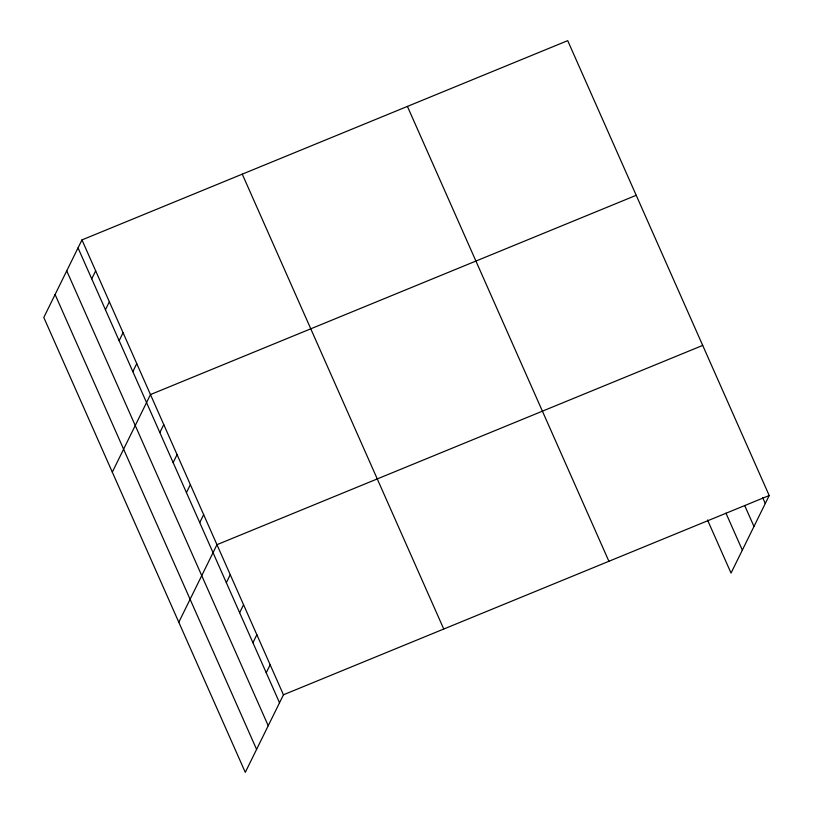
<?xml version="1.0" encoding="UTF-8"?>
<svg xmlns="http://www.w3.org/2000/svg" width="813" height="813" viewBox="0 0 813 813"><rect width="100%" height="100%" fill="white"/><g stroke="black" fill="none" stroke-linecap="round" stroke-linejoin="round"><path stroke-width="1.22" d="M81.961 239.916L43.8 317.476L245.292 772.35L283.452 694.79L769.2 495.524L567.708 40.65L81.961 239.916L283.452 694.79M91.737 278.829L95.66 270.851M105.436 309.763L109.369 301.775M119.135 340.698L123.068 332.71M132.844 371.622L136.767 363.645M112.306 472.14L150.476 394.569L636.213 195.303M159.846 432.577L163.769 424.589M173.139 462.597L177.071 454.619M186.441 492.617L190.364 484.639M199.734 522.647L203.667 514.659M178.799 622.24L216.969 544.68L702.706 345.413M226.339 582.687L230.262 574.7M239.632 612.707L243.565 604.72M252.934 642.727L256.857 634.74M266.227 672.747L270.16 664.77M769.2 495.524L731.039 573.084L707.513 519.964M762.716 497.729L765.277 503.501M744.769 505.686L753.976 526.468M725.968 513.176L742.34 550.127M407.415 106.412L608.907 561.275M242.264 174.155L443.756 629.028M78.038 247.904L279.53 702.767M66.737 270.861L268.229 725.735M55.091 294.519L256.593 749.393"/></g></svg>
